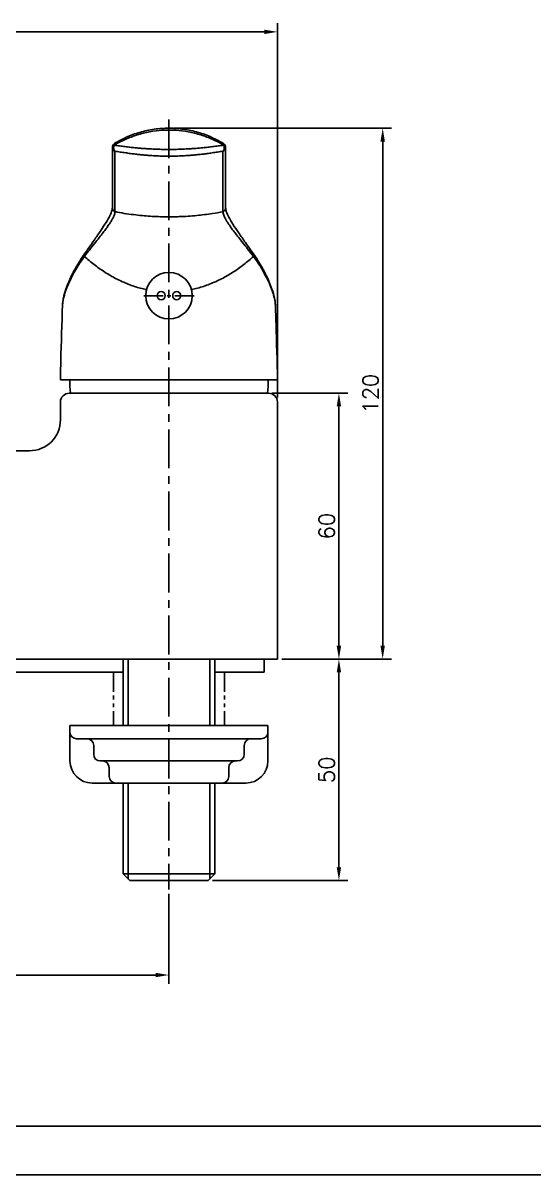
# Model space of a CAD drawing. Extents: x 594 to 1188, y -420 to 0.
# Drawn here: x 772.2 to 887.6, y -420 to -160 of the extents above; entities that cross this region are included whole.
import ezdxf

# ---------------------------------------------------------------- set-up
doc = ezdxf.new("R2010")
doc.units = 0
doc.header["$LTSCALE"] = 7
doc.header["$MEASUREMENT"] = 0
doc.linetypes.add('CENTER', pattern=[2, 1.25, -0.25, 0.25, -0.25])
doc.linetypes.add('PHANTOM', pattern=[2.5, 1.25, -0.25, 0.25, -0.25, 0.25, -0.25])
doc.layers.get('0').update_dxf_attribs({"color": 2, "linetype": 'CONTINUOUS'})
for name, color, linetype in [('CL', 1, 'CENTER'), ('D', 2, 'CONTINUOUS'), ('DIM', 2, 'CONTINUOUS'), ('DWG', 7, 'CONTINUOUS'), ('PH', 3, 'PHANTOM')]:
    doc.layers.add(name, color=color, linetype=linetype)
doc.styles.add('GHS', font='ROMANS', dxfattribs={"bigfont": 'GHS'})

# ---------------------------------------------------------------- blocks, each defined once
blk = doc.blocks.new('BORDER')
blk.add_line((0, 0), (1, 0))
blk = doc.blocks.new('양식')
at = {"color": 4}
blk.add_line((1768, 11), (1219, 11), dxfattribs=at)
at = {"xscale": 594, "yscale": 420, "zscale": 594}
blk.add_blockref('BORDER', (1188, 0), dxfattribs=at)

msp = doc.modelspace()

# ---------------------------------------------------------------- linework, layer by layer
at = {"layer": 'CL'}
msp.add_line((805.17, -181.78), (805.17, -355.57), dxfattribs=at)
at = {"layer": 'CL', "ltscale": 0.5}
msp.add_line((799.5, -221.57), (810.92, -221.57), dxfattribs=at)
at = {"layer": 'D', "ltscale": 0.7}
for p, q in [((828.42, -243.57), (845.54, -243.57)), ((843.54, -300.57), (843.54, -246.57)), ((830.67, -303.57), (845.54, -303.57))]:
    msp.add_line(p, q, dxfattribs=at)
at = {"layer": 'D'}
for p, q in [((830.67, -303.57), (845.54, -303.57)), ((843.54, -350.57), (843.54, -306.57)), ((815.02, -353.57), (845.54, -353.57)), ((805.17, -356.57), (805.17, -376.88)), ((802.17, -374.88), (706.17, -374.88))]:
    msp.add_line(p, q, dxfattribs=at)
at = {"layer": 'D', "ltscale": 0.7}
for centre in [(803.41, -221.57), (806.92, -221.57)]:
    msp.add_circle(centre, 0.912, dxfattribs=at)
for points in [[(843.04, -246.57), (844.04, -246.57), (843.54, -243.57)], [(843.04, -300.57), (844.04, -300.57), (843.54, -303.57)]]:
    msp.add_solid(points, dxfattribs=at)
at = {"layer": 'D'}
for points in [[(843.04, -306.57), (844.04, -306.57), (843.54, -303.57)], [(843.04, -350.57), (844.04, -350.57), (843.54, -353.57)], [(802.17, -374.38), (802.17, -375.38), (805.17, -374.88)]]:
    msp.add_solid(points, dxfattribs=at)
at = {"layer": 'DIM'}
for p, q in [((829.67, -244.57), (829.67, -160.04)), ((687.67, -162.04), (826.67, -162.04)), ((806.17, -183.78), (855.42, -183.78)), ((853.42, -300.57), (853.42, -186.78)), ((830.67, -303.57), (855.42, -303.57))]:
    msp.add_line(p, q, dxfattribs=at)
for points in [[(826.67, -161.54), (826.67, -162.54), (829.67, -162.04)], [(852.92, -186.78), (853.92, -186.78), (853.42, -183.78)], [(852.92, -300.57), (853.92, -300.57), (853.42, -303.57)]]:
    msp.add_solid(points, dxfattribs=at)
at = {"layer": 'DWG'}
for p, q in [((792.39, -188.07), (792.39, -201.77)), ((792.87, -187.22), (792.87, -187.22)), ((792.98, -188.95), (792.98, -202.62)), ((817.35, -202.62), (817.35, -188.95)), ((817.46, -187.22), (817.46, -187.22)), ((817.95, -188.07), (817.95, -201.77)), ((786.07, -212.15), (786.08, -212.15)), ((824.26, -212.15), (824.26, -212.15)), ((781.13, -223.66), (781.13, -223.67)), ((829.2, -223.67), (829.2, -223.66)), ((780.65, -240.57), (829.69, -240.57)), ((827.67, -243.57), (782.67, -243.57)), ((780.67, -245.57), (780.67, -249.57)), ((829.67, -245.57), (829.67, -303.57)), ((794.82, -318.57), (794.82, -303.57)), ((815.52, -318.57), (815.52, -303.57)), ((826.67, -303.57), (826.67, -306.57)), ((827.52, -318.57), (782.82, -318.57)), ((782.82, -318.57), (782.82, -326.57)), ((827.52, -318.57), (827.52, -326.57)), ((826.02, -321.57), (784.32, -321.57)), ((788.17, -323.07), (788.17, -325.07)), ((822.17, -323.07), (822.17, -325.07)), ((820.67, -326.57), (789.67, -326.57)), ((791.67, -328.07), (791.67, -330.07)), ((818.67, -328.07), (818.67, -330.07)), ((822.52, -331.57), (787.82, -331.57)), ((794.82, -352.07), (794.82, -331.57)), ((815.52, -352.07), (815.52, -331.57)), ((815.52, -352.07), (794.82, -352.07)), ((796.32, -353.57), (794.82, -352.07)), ((814.02, -353.57), (815.52, -352.07)), ((814.02, -353.57), (796.32, -353.57))]:
    msp.add_line(p, q, dxfattribs=at)
at = {"layer": 'DWG', "lineweight": -2}
for p, q in [((773.67, -256.57), (739.12, -256.57)), ((829.67, -303.57), (684.67, -303.57)), ((794.82, -306.57), (713.52, -306.57)), ((826.67, -306.57), (815.52, -306.57))]:
    msp.add_line(p, q, dxfattribs=at)
at = {"layer": 'DWG', "color": 2}
for p, q in [((795.97, -318.57), (795.97, -303.57)), ((814.37, -318.57), (814.37, -303.57)), ((795.97, -353.22), (795.97, -331.57)), ((814.37, -353.22), (814.37, -331.57))]:
    msp.add_line(p, q, dxfattribs=at)
at = {"layer": 'DWG'}
msp.add_circle((805.17, -221.57), 5.25, dxfattribs=at)
for centre, radius, start, end in [((805.17, -241.19), 22.38, 178.4224, 186.1155), ((805.17, -241.19), 22.38, 353.8845, 1.5776), ((782.67, -245.57), 2, 90, 180), ((827.67, -245.57), 2, 0, 90), ((773.67, -249.57), 7, 270, 0), ((784.32, -320.07), 1.5, 180, 270), ((786.67, -323.07), 1.5, 0, 90), ((823.67, -323.07), 1.5, 90, 180), ((826.02, -320.07), 1.5, 270, 0), ((787.82, -326.57), 5, 180, 270), ((789.67, -325.07), 1.5, 180, 270), ((790.17, -328.07), 1.5, 0, 90), ((820.17, -328.07), 1.5, 90, 180), ((820.67, -325.07), 1.5, 270, 0), ((822.52, -326.57), 5, 270, 0), ((793.17, -330.07), 1.5, 180, 270), ((817.17, -330.07), 1.5, 270, 0)]:
    msp.add_arc(centre, radius, start, end, dxfattribs=at)
for points in [[(817.46, -187.22), (814.82, -185.84), (811.75, -184.71), (808.51, -184.02), (805.17, -183.78), (801.84, -184.01), (798.59, -184.71), (795.52, -185.83), (792.87, -187.22)], [(817.31, -187.48), (815.05, -186.32), (812.36, -185.3), (809.53, -184.6), (806.64, -184.25), (803.71, -184.25), (800.81, -184.6), (797.98, -185.3), (795.29, -186.32), (793.02, -187.48)], [(792.54, -187.55), (792.44, -187.76), (792.39, -188.07)], [(792.98, -188.95), (792.71, -188.78), (792.51, -188.53), (792.4, -188.23), (792.39, -188.07)], [(792.69, -187.36), (792.61, -187.45), (792.54, -187.55)], [(792.98, -188.95), (792.89, -188.86), (792.8, -188.72), (792.73, -188.56), (792.69, -188.36), (792.68, -188.13), (792.71, -187.88), (792.8, -187.61)], [(792.87, -187.22), (792.69, -187.36)], [(792.8, -187.61), (792.78, -187.43), (792.81, -187.29), (792.87, -187.22)], [(793.02, -187.48), (792.8, -187.61)], [(817.54, -187.61), (816.29, -187.78), (815.09, -187.94), (813.94, -188.07), (812.85, -188.18), (811.82, -188.28), (810.85, -188.36), (809.94, -188.42), (809.09, -188.47), (808.3, -188.51), (807.56, -188.53), (806.88, -188.55), (806.26, -188.56), (805.7, -188.57), (805.16, -188.57), (804.63, -188.57), (804.05, -188.56), (803.43, -188.55), (802.75, -188.53), (802.02, -188.5), (801.23, -188.47), (800.39, -188.42), (799.48, -188.36), (798.51, -188.28), (797.47, -188.18), (796.37, -188.07), (795.2, -187.93), (793.99, -187.78), (792.8, -187.61)], [(817.35, -188.95), (816.13, -189.16), (814.94, -189.34), (813.81, -189.5), (812.74, -189.63), (811.72, -189.74), (810.77, -189.84), (809.87, -189.91), (809.04, -189.97), (808.25, -190.01), (807.53, -190.04), (806.86, -190.06), (806.25, -190.08), (805.69, -190.08), (805.16, -190.08), (804.64, -190.08), (804.07, -190.07), (803.45, -190.06), (802.78, -190.04), (802.06, -190.01), (801.29, -189.96), (800.46, -189.91), (799.56, -189.84), (798.6, -189.74), (797.58, -189.63), (796.49, -189.49), (795.34, -189.33), (794.16, -189.15), (792.98, -188.95)], [(817.54, -187.61), (817.31, -187.48)], [(817.35, -188.95), (817.44, -188.86), (817.54, -188.72), (817.61, -188.56), (817.65, -188.36), (817.66, -188.13), (817.63, -187.88), (817.54, -187.61)], [(817.35, -188.95), (817.63, -188.78), (817.83, -188.53), (817.93, -188.23), (817.95, -188.07)], [(817.54, -187.61), (817.56, -187.43), (817.53, -187.29), (817.46, -187.22)], [(817.46, -187.22), (817.65, -187.36)], [(817.65, -187.36), (817.73, -187.45), (817.8, -187.55)], [(817.8, -187.55), (817.9, -187.76), (817.95, -188.07)], [(792.39, -201.77), (792.23, -202.57), (791.66, -203.85), (790.72, -205.44), (789.46, -207.34), (787.89, -209.59), (786.07, -212.15)], [(792.98, -202.62), (792.92, -203.02), (792.77, -203.48), (792.54, -204.01), (792.2, -204.62), (791.75, -205.33), (791.18, -206.15), (790.49, -207.08), (789.66, -208.16), (788.67, -209.42), (787.49, -210.91), (786.35, -212.36)], [(792.98, -202.62), (792.67, -202.42), (792.46, -202.12), (792.39, -201.77)], [(792.98, -202.62), (793.48, -202.72), (797.72, -203.35), (801.36, -203.67), (805.17, -203.79)], [(805.17, -203.79), (805.75, -203.78), (806.33, -203.78), (807.48, -203.74), (809.49, -203.64), (811.44, -203.48), (814.97, -203.04), (817.35, -202.62)], [(817.35, -202.62), (817.67, -202.42), (817.87, -202.12), (817.95, -201.77)], [(823.99, -212.36), (822.92, -211), (821.8, -209.59), (820.85, -208.38), (820.05, -207.35), (819.38, -206.45), (818.82, -205.67), (818.35, -204.97), (817.99, -204.37), (817.72, -203.84), (817.53, -203.37), (817.41, -202.97), (817.35, -202.62)], [(824.26, -212.15), (822.45, -209.6), (820.88, -207.35), (819.62, -205.45), (818.68, -203.86), (818.11, -202.57), (817.95, -201.77)], [(785.81, -212.53), (784.26, -215), (782.87, -217.71), (781.92, -220.1), (781.34, -222.13), (781.13, -223.67)], [(786.08, -212.71), (784.11, -215.7), (782.75, -218.32), (781.84, -220.54), (781.32, -222.33), (781.13, -223.66)], [(786.08, -212.15), (785.81, -212.53)], [(786.08, -212.71), (786, -212.41), (786.06, -212.17), (786.07, -212.15)], [(786.35, -212.36), (786.08, -212.71)], [(800.1, -220.2), (798.73, -219.88), (797.37, -219.48), (795.99, -218.98), (794.61, -218.41), (793.27, -217.76), (791.96, -217.04), (790.71, -216.27), (789.44, -215.41), (788.26, -214.52), (787.12, -213.61), (786.08, -212.71)], [(824.25, -212.71), (823.2, -213.62), (822.05, -214.54), (820.86, -215.43), (819.59, -216.29), (818.35, -217.05), (817.04, -217.77), (815.72, -218.41), (814.34, -218.98), (812.98, -219.47), (811.61, -219.87), (810.24, -220.2)], [(824.26, -212.71), (823.99, -212.36)], [(829.2, -223.66), (829.11, -222.83), (828.87, -221.75), (828.45, -220.43), (827.83, -218.86), (826.97, -217.06), (825.81, -215.01), (824.25, -212.71)], [(824.27, -212.17), (824.26, -212.15)], [(824.53, -212.53), (824.26, -212.15)], [(824.26, -212.71), (824.34, -212.41), (824.27, -212.17)], [(829.2, -223.66), (828.99, -222.14), (828.42, -220.11), (827.47, -217.73), (826.09, -215.01), (824.53, -212.53)], [(780.65, -240.56), (780.75, -236.34), (781.13, -223.67)], [(829.2, -223.67), (829.34, -227.89), (829.69, -240.56)], [(780.65, -240.56), (780.65, -240.57)], [(829.69, -240.57), (829.69, -240.56)]]:
    msp.add_spline(points, degree=3, dxfattribs=at)
at = {"layer": 'PH', "ltscale": 0.5}
for p, q in [((792.67, -306.57), (792.67, -318.57)), ((817.67, -306.57), (817.67, -318.57))]:
    msp.add_line(p, q, dxfattribs=at)

# ---------------------------------------------------------------- block references
at = {"layer": 'DIM'}
msp.add_blockref('양식', (-594, -420), dxfattribs=at)

# ---------------------------------------------------------------- texts
at = {"layer": 'D', "ltscale": 0.7, "insert": (840.79, -273.57), "char_height": 3.5, "attachment_point": 5, "rotation": 90, "style": 'GHS'}
msp.add_mtext('\\A1;60', dxfattribs=at)
at = {"layer": 'D', "insert": (840.79, -328.57), "char_height": 3.5, "attachment_point": 5, "rotation": 90, "style": 'GHS'}
msp.add_mtext('\\A1;50', dxfattribs=at)
at = {"layer": 'DIM', "insert": (850.67, -243.68), "char_height": 3.5, "attachment_point": 5, "rotation": 90, "style": 'GHS'}
msp.add_mtext('\\A1;120', dxfattribs=at)

doc.saveas('drawing.dxf')
